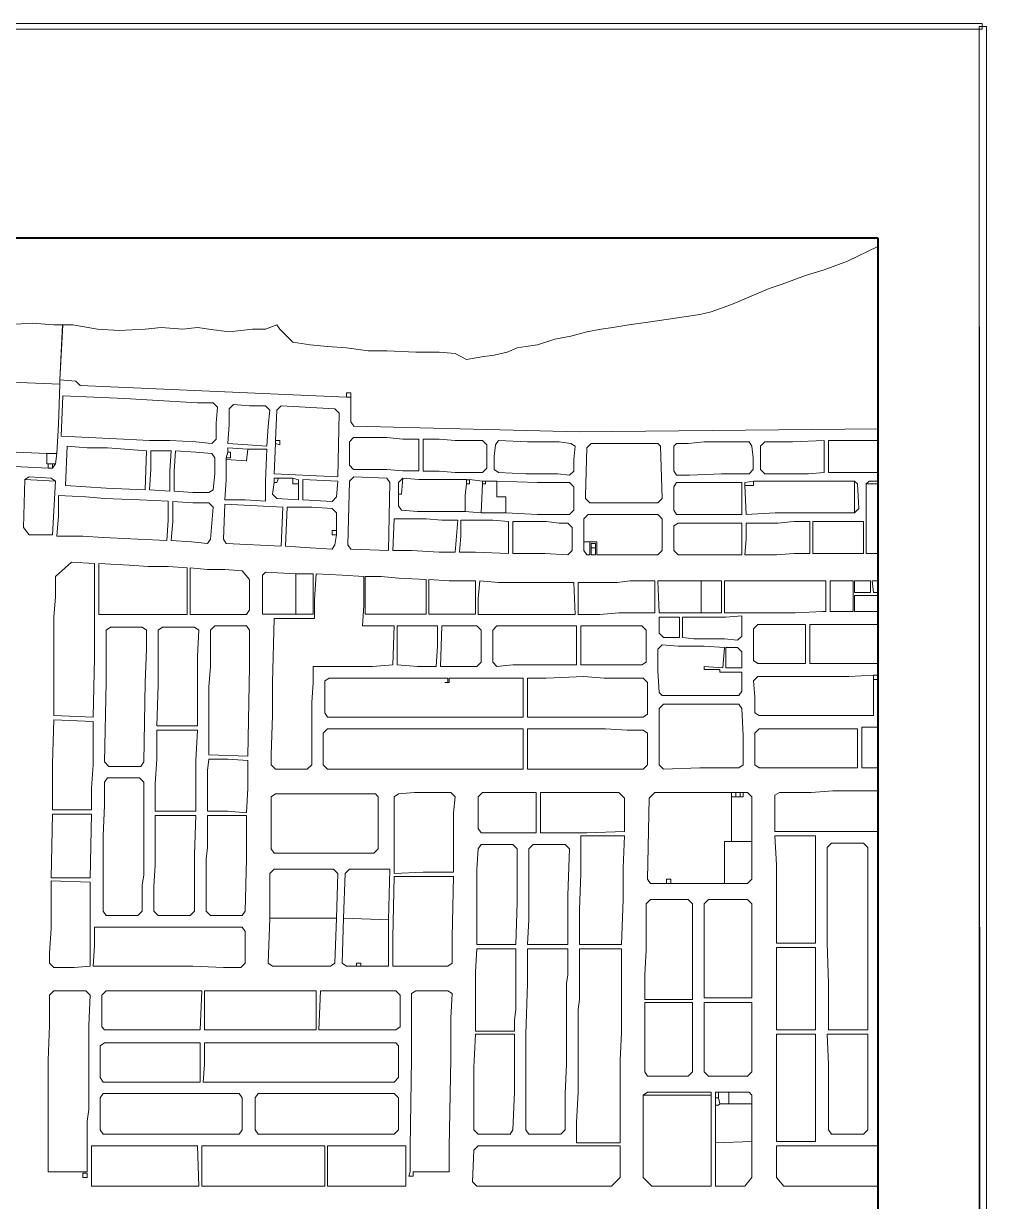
# Model space of a CAD drawing. Header units: inches. Extents: x -0.6 to 32.5, y 0.8 to 22.6.
# Drawn here: x 31.396 to 32.504, y 21.235 to 22.591 of the extents above; entities that cross this region are included whole.
import ezdxf

# ---------------------------------------------------------------- set-up
doc = ezdxf.new("R2010")
doc.units = ezdxf.units.IN
doc.header["$MEASUREMENT"] = 0
doc.layers.add('PDF_Geometry', color=7, linetype='Continuous', true_color=0xa5a5a5)

msp = doc.modelspace()

# ---------------------------------------------------------------- linework, layer by layer
at = {"layer": 'PDF_Geometry', "color": 7, "lineweight": 0}
for points in [[(32.4989, 22.5905), (0.6506, 22.5839), (0.6439, 22.5905), (32.4989, 22.5905)], [(32.4989, 22.5839), (32.4989, 22.5905), (0.6506, 22.5839), (32.4989, 22.5839)], [(32.5039, 22.5872), (32.4955, 22.5872), (32.5039, 0.7839), (32.5039, 22.5872)], [(32.4955, 22.5872), (32.5039, 0.7839), (32.4955, 0.7839), (32.4955, 22.5872)], [(32.4956, 0.7872), (32.5039, 0.7789), (32.4956, 22.5872), (32.4956, 0.7872)], [(32.5039, 0.7789), (32.4956, 22.5872), (32.5039, 22.5872), (32.5039, 0.7789)], [(32.3789, 22.3439), (32.3789, 18.4039), (27.9105, 18.4039), (27.9105, 22.3439), (32.3789, 22.3439)], [(32.3789, 22.1239), (32.0355, 22.1206), (31.7756, 22.1272), (31.7722, 22.1322), (31.7722, 22.1606), (31.7722, 22.1656), (31.7672, 22.1656), (31.7672, 22.1606), (31.4606, 22.1739), (31.4556, 22.1789), (31.4372, 22.1806), (31.4405, 22.2439), (31.4522, 22.2439), (31.4805, 22.2389), (31.5056, 22.2372), (31.5355, 22.2389), (31.5539, 22.2406), (31.5789, 22.2389), (31.5956, 22.2406), (31.6089, 22.2389), (31.6322, 22.2356), (31.6456, 22.2372), (31.6589, 22.2389), (31.6739, 22.2389), (31.6872, 22.2439), (31.6905, 22.2389), (31.6972, 22.2322), (31.7056, 22.2239), (31.7256, 22.2206), (31.7455, 22.2189), (31.7672, 22.2172), (31.7922, 22.2139), (31.8139, 22.2139), (31.8472, 22.2122), (31.8739, 22.2122), (31.8922, 22.2106), (31.9056, 22.2039), (31.9255, 22.2072), (31.9372, 22.2089), (31.9522, 22.2122), (31.9639, 22.2172), (31.9739, 22.2189), (31.9872, 22.2206), (32.0072, 22.2272), (32.0256, 22.2306), (32.0439, 22.2356), (32.0606, 22.2389), (32.0739, 22.2406), (32.0922, 22.2439), (32.1172, 22.2472), (32.1739, 22.2556), (32.1872, 22.2589), (32.2106, 22.2672), (32.2305, 22.2756), (32.2539, 22.2856), (32.2689, 22.2906), (32.2956, 22.3006), (32.3172, 22.3072), (32.3439, 22.3172), (32.3789, 22.3339)], [(31.3739, 22.2439), (31.4056, 22.2456), (31.4306, 22.2439), (31.4406, 22.2439), (31.4372, 22.1806), (31.4372, 22.1756), (31.3906, 22.1772)], [(31.3906, 22.1772), (31.4372, 22.1756), (31.4356, 22.1289), (31.4339, 22.0956), (31.4222, 22.0956), (31.3872, 22.0972), (31.3489, 22.0989), (31.3506, 22.1156), (31.3206, 22.1172), (31.3206, 22.1472), (31.3522, 22.1472), (31.3522, 22.1789), (31.3906, 22.1772)], [(31.4406, 22.1622), (31.5122, 22.1589), (31.5439, 22.1572), (31.5956, 22.1539), (31.6139, 22.1539), (31.6189, 22.1489), (31.6172, 22.1306), (31.6172, 22.1122), (31.6122, 22.1072), (31.5939, 22.1089), (31.5639, 22.1106), (31.5406, 22.1106), (31.5106, 22.1122), (31.4389, 22.1156), (31.4406, 22.1622)], [(31.7672, 22.1606), (31.7672, 22.1656), (31.7722, 22.1656), (31.7722, 22.1606), (31.7672, 22.1606)], [(31.6556, 22.1506), (31.6739, 22.1506), (31.6789, 22.1456), (31.6772, 22.1272), (31.6755, 22.1039), (31.6539, 22.1056), (31.6306, 22.1072), (31.6322, 22.1289), (31.6322, 22.1472), (31.6372, 22.1522), (31.6556, 22.1506)], [(31.7572, 22.0689), (31.6839, 22.0722), (31.6856, 22.1072), (31.6905, 22.1056), (31.6905, 22.1106), (31.6856, 22.1106), (31.6872, 22.1456), (31.6922, 22.1506), (31.7539, 22.1472), (31.7589, 22.1422), (31.7572, 22.0689)], [(31.7706, 22.0956), (31.7706, 22.1089), (31.7755, 22.1139), (31.7956, 22.1139), (31.8139, 22.1139), (31.8322, 22.1122), (31.8506, 22.1122), (31.8506, 22.0939), (31.8506, 22.0756), (31.8322, 22.0756), (31.8139, 22.0772), (31.7956, 22.0772), (31.7755, 22.0772), (31.7706, 22.0822), (31.7706, 22.0956)], [(31.4689, 22.1022), (31.4922, 22.1022), (31.5372, 22.0989), (31.5356, 22.0539), (31.4906, 22.0556), (31.4672, 22.0572), (31.4439, 22.0589), (31.4456, 22.1039), (31.4689, 22.1022)], [(31.6522, 22.0872), (31.6539, 22.1006), (31.6756, 22.1006), (31.6739, 22.0639), (31.6739, 22.0406), (31.6506, 22.0422), (31.6272, 22.0422), (31.6289, 22.0655), (31.6289, 22.0889), (31.6522, 22.0872)], [(31.6289, 22.0889), (31.6289, 22.0905), (31.6339, 22.0905), (31.6339, 22.0972), (31.6306, 22.0972), (31.6306, 22.1022), (31.6539, 22.1006), (31.6522, 22.0872), (31.6289, 22.0889)], [(31.6856, 22.1072), (31.6856, 22.1106), (31.6905, 22.1106), (31.6905, 22.1056), (31.6856, 22.1072)], [(31.8739, 22.1122), (31.8922, 22.1106), (31.9106, 22.1106), (31.9239, 22.1106), (31.9289, 22.1056), (31.9289, 22.0789), (31.9239, 22.0739), (31.9106, 22.0739), (31.8922, 22.0739), (31.8739, 22.0755), (31.8556, 22.0755), (31.8556, 22.0939), (31.8556, 22.1122), (31.8739, 22.1122)], [(31.9422, 22.1106), (31.9756, 22.1089), (31.9939, 22.1089), (32.0122, 22.1089), (32.0256, 22.1072), (32.0306, 22.1039), (32.0289, 22.0889), (32.0289, 22.0755), (32.0239, 22.0706), (32.0106, 22.0722), (31.9922, 22.0722), (31.9739, 22.0722), (31.9422, 22.0739), (31.9372, 22.0772), (31.9372, 22.0922), (31.9389, 22.1056), (31.9422, 22.1106)], [(32.0422, 22.0472), (32.0439, 22.1022), (32.0489, 22.1072), (32.1256, 22.1072), (32.1289, 22.1039), (32.1306, 22.0439), (32.1256, 22.0389), (32.0472, 22.0389), (32.0422, 22.0439), (32.0422, 22.0472)], [(32.1605, 22.1072), (32.1789, 22.1089), (32.1972, 22.1089), (32.2155, 22.1089), (32.2306, 22.1089), (32.2339, 22.1039), (32.2355, 22.0906), (32.2355, 22.0772), (32.2306, 22.0722), (32.2172, 22.0722), (32.1989, 22.0722), (32.1622, 22.0706), (32.1472, 22.0706), (32.1439, 22.0756), (32.1439, 22.0889), (32.1439, 22.1039), (32.1472, 22.1072), (32.1605, 22.1072)], [(32.3172, 22.0739), (32.2989, 22.0722), (32.2806, 22.0722), (32.2622, 22.0722), (32.2489, 22.0722), (32.2439, 22.0772), (32.2439, 22.0905), (32.2439, 22.1039), (32.2489, 22.1089), (32.2622, 22.1089), (32.2806, 22.1089), (32.3172, 22.1106), (32.3172, 22.0922), (32.3172, 22.0739)], [(32.3789, 22.0739), (32.3772, 22.0739), (32.3589, 22.0739), (32.3222, 22.0739), (32.3222, 22.0922), (32.3222, 22.1106), (32.3405, 22.1106), (32.3589, 22.1106), (32.3772, 22.1106), (32.3789, 22.1106)], [(31.4239, 22.0789), (31.3222, 22.0839), (31.3189, 22.0872), (31.3189, 22.0989), (31.3489, 22.0989), (31.3872, 22.0972), (31.4222, 22.0956), (31.4222, 22.0839), (31.4239, 22.0839), (31.4239, 22.0789)], [(31.4339, 22.0956), (31.4322, 22.0839), (31.4289, 22.0839), (31.4239, 22.0839), (31.4222, 22.0839), (31.4222, 22.0956), (31.4339, 22.0956)], [(31.5422, 22.0772), (31.5422, 22.0989), (31.5656, 22.0989), (31.5639, 22.0756), (31.5639, 22.0522), (31.5406, 22.0539), (31.5422, 22.0772)], [(31.5939, 22.0972), (31.6122, 22.0956), (31.6156, 22.0906), (31.6156, 22.0722), (31.6139, 22.0539), (31.6089, 22.0506), (31.5906, 22.0506), (31.5689, 22.0522), (31.5689, 22.0755), (31.5706, 22.0989), (31.5939, 22.0972)], [(31.6289, 22.0905), (31.6306, 22.0972), (31.6339, 22.0972), (31.6339, 22.0905), (31.6289, 22.0905)], [(31.4239, 22.0789), (31.4239, 22.0839), (31.4289, 22.0839), (31.4289, 22.0789), (31.4239, 22.0789)], [(31.4322, 22.0839), (31.4289, 22.0789), (31.4289, 22.0839), (31.4322, 22.0839)], [(31.4289, 22.0022), (31.4022, 22.0022), (31.3956, 22.0106), (31.3972, 22.0656), (31.4322, 22.0639), (31.4289, 22.0022)], [(31.4322, 22.0639), (31.3972, 22.0656), (31.4022, 22.0689), (31.4272, 22.0672), (31.4322, 22.0639)], [(31.7122, 22.0606), (31.7122, 22.0422), (31.6872, 22.0439), (31.6822, 22.0489), (31.6839, 22.0622), (31.6872, 22.0622), (31.6889, 22.0672), (31.7056, 22.0672), (31.7056, 22.0606), (31.7122, 22.0606)], [(31.6839, 22.0622), (31.6839, 22.0672), (31.6889, 22.0672), (31.6872, 22.0622), (31.6839, 22.0622)], [(31.7122, 22.0606), (31.7056, 22.0606), (31.7056, 22.0672), (31.7122, 22.0655), (31.7122, 22.0606)], [(31.7572, 22.0639), (31.7556, 22.0456), (31.7506, 22.0405), (31.7172, 22.0422), (31.7172, 22.0656), (31.7572, 22.0639)], [(31.8156, 21.9839), (31.7722, 21.9856), (31.7689, 21.9906), (31.7706, 22.0639), (31.7756, 22.0689), (31.8139, 22.0672), (31.8172, 22.0622), (31.8156, 21.9839)], [(31.8322, 22.0672), (31.8306, 22.0489), (31.8272, 22.0489), (31.8272, 22.0622), (31.8322, 22.0672)], [(31.8506, 22.0656), (31.8689, 22.0656), (31.8872, 22.0656), (31.9056, 22.0656), (31.9056, 22.0606), (31.9039, 22.0472), (31.9039, 22.0289), (31.8856, 22.0289), (31.8672, 22.0289), (31.8489, 22.0289), (31.8306, 22.0306), (31.8272, 22.0356), (31.8272, 22.0489), (31.8306, 22.0489), (31.8322, 22.0672), (31.8506, 22.0656)], [(31.9222, 22.0272), (31.9039, 22.0289), (31.9039, 22.0472), (31.9056, 22.0606), (31.9089, 22.0606), (31.9089, 22.0656), (31.9239, 22.0639), (31.9239, 22.0606), (31.9222, 22.0272)], [(31.9056, 22.0606), (31.9056, 22.0655), (31.9089, 22.0655), (31.9089, 22.0606), (31.9056, 22.0606)], [(31.9506, 22.0272), (31.9222, 22.0272), (31.9239, 22.0606), (31.9272, 22.0606), (31.9272, 22.0639), (31.9405, 22.0639), (31.9405, 22.0456), (31.9506, 22.0456), (31.9506, 22.0272)], [(31.9239, 22.0606), (31.9239, 22.0639), (31.9272, 22.0639), (31.9272, 22.0606), (31.9239, 22.0606)], [(31.9506, 22.0456), (31.9405, 22.0456), (31.9405, 22.0639), (31.9872, 22.0622), (32.0056, 22.0622), (32.0239, 22.0622), (32.0289, 22.0572), (32.0289, 22.0439), (32.0289, 22.0306), (32.0239, 22.0256), (31.9872, 22.0256), (31.9506, 22.0272), (31.9506, 22.0456)], [(32.1656, 22.0622), (32.1856, 22.0622), (32.2039, 22.0622), (32.2222, 22.0622), (32.2222, 22.0255), (32.2039, 22.0255), (32.1856, 22.0255), (32.1656, 22.0255), (32.1472, 22.0255), (32.1439, 22.0306), (32.1439, 22.0439), (32.1439, 22.0572), (32.1472, 22.0622), (32.1656, 22.0622)], [(32.2606, 22.0639), (32.2972, 22.0639), (32.3156, 22.0639), (32.3522, 22.0639), (32.3522, 22.0456), (32.3522, 22.0272), (32.3156, 22.0272), (32.2789, 22.0272), (32.2606, 22.0272), (32.2272, 22.0255), (32.2256, 22.0589), (32.2356, 22.0589), (32.2356, 22.0639), (32.2606, 22.0639)], [(32.2256, 22.0589), (32.2256, 22.0622), (32.2356, 22.0639), (32.2356, 22.0589), (32.2256, 22.0589)], [(32.3572, 22.0322), (32.3522, 22.0272), (32.3522, 22.0456), (32.3522, 22.0639), (32.3556, 22.0606), (32.3572, 22.0322)], [(32.3789, 22.0606), (32.3656, 22.0606), (32.3689, 22.0639), (32.3789, 22.0639)], [(32.3789, 21.9806), (32.3656, 21.9806), (32.3656, 22.0139), (32.3656, 22.0606), (32.3789, 22.0606)], [(31.4356, 22.0239), (31.4356, 22.0472), (31.4672, 22.0456), (31.4889, 22.0439), (31.5289, 22.0422), (31.5622, 22.0406), (31.5622, 22.0189), (31.5606, 21.9956), (31.5272, 21.9972), (31.4872, 21.9989), (31.4639, 22.0006), (31.4606, 22.0006), (31.4372, 22.0006), (31.4339, 22.0006), (31.4356, 22.0239)], [(31.6139, 22.0339), (31.6122, 22.0156), (31.6106, 21.9972), (31.6072, 21.9922), (31.5889, 21.9939), (31.5656, 21.9955), (31.5672, 22.0172), (31.5672, 22.0405), (31.5905, 22.0389), (31.6089, 22.0389), (31.6139, 22.0339)], [(31.6922, 21.9889), (31.6289, 21.9922), (31.6256, 21.9972), (31.6272, 22.0372), (31.6939, 22.0339), (31.6922, 21.9889)], [(31.7272, 22.0339), (31.7506, 22.0322), (31.7556, 22.0272), (31.7556, 22.0072), (31.7506, 22.0072), (31.7506, 22.0022), (31.7556, 22.0022), (31.7539, 21.9906), (31.7506, 21.9856), (31.7256, 21.9872), (31.6972, 21.9889), (31.6989, 22.0339), (31.7272, 22.0339)], [(31.8439, 22.0206), (31.8589, 22.0206), (31.8772, 22.0189), (31.8956, 22.0189), (31.8922, 21.9822), (31.8739, 21.9822), (31.8422, 21.9839), (31.8206, 21.9839), (31.8222, 22.0206), (31.8439, 22.0206)], [(31.9172, 22.0189), (31.9356, 22.0189), (31.9539, 22.0172), (31.9539, 21.9989), (31.9539, 21.9805), (31.9156, 21.9822), (31.8972, 21.9822), (31.8989, 22.0006), (31.8989, 22.0189), (31.9172, 22.0189)], [(32.0722, 22.0256), (32.0856, 22.0256), (32.1006, 22.0256), (32.1139, 22.0256), (32.1256, 22.0256), (32.1306, 22.0206), (32.1306, 22.0072), (32.1306, 21.9839), (32.1256, 21.9789), (32.0556, 21.9789), (32.0556, 21.9939), (32.0472, 21.9939), (32.0406, 21.9939), (32.0406, 22.0206), (32.0456, 22.0256), (32.0722, 22.0256)], [(31.7506, 22.0022), (31.7506, 22.0072), (31.7556, 22.0072), (31.7556, 22.0022), (31.7506, 22.0022)], [(31.9589, 21.9972), (31.9589, 22.0172), (31.9972, 22.0172), (32.0122, 22.0156), (32.0222, 22.0156), (32.0272, 22.0106), (32.0272, 21.9972), (32.0272, 21.9839), (32.0222, 21.9789), (31.9956, 21.9806), (31.9589, 21.9806), (31.9589, 21.9972)], [(32.1672, 22.0156), (32.1839, 22.0156), (32.2039, 22.0156), (32.2222, 22.0156), (32.2222, 21.9789), (32.2039, 21.9789), (32.1672, 21.9789), (32.1489, 21.9789), (32.1439, 21.9839), (32.1439, 21.9972), (32.1439, 22.0122), (32.1489, 22.0156), (32.1672, 22.0156)], [(32.2456, 22.0156), (32.2639, 22.0156), (32.2822, 22.0172), (32.3006, 22.0172), (32.3006, 21.9989), (32.3006, 21.9805), (32.2822, 21.9805), (32.2622, 21.9789), (32.2439, 21.9789), (32.2256, 21.9789), (32.2272, 21.9972), (32.2272, 22.0156), (32.2456, 22.0156)], [(32.3222, 22.0172), (32.3405, 22.0172), (32.3622, 22.0172), (32.3622, 21.9805), (32.3405, 21.9805), (32.3222, 21.9805), (32.3039, 21.9805), (32.3039, 22.0172), (32.3222, 22.0172)], [(32.0472, 21.9939), (32.0472, 21.9789), (32.0439, 21.9789), (32.0406, 21.9839), (32.0406, 21.9939), (32.0472, 21.9939)], [(32.0489, 21.9872), (32.0489, 21.9922), (32.0539, 21.9922), (32.0539, 21.9872), (32.0489, 21.9872)], [(32.0539, 21.9872), (32.0539, 21.9789), (32.0489, 21.9789), (32.0489, 21.9872), (32.0539, 21.9872)], [(31.4322, 21.9306), (31.4322, 21.9539), (31.4506, 21.9706), (31.4772, 21.9689), (31.4772, 21.9306), (31.4772, 21.9072), (31.4772, 21.8839), (31.4772, 21.8606), (31.4756, 21.7922), (31.4306, 21.7939), (31.4306, 21.8622), (31.4306, 21.8839), (31.4306, 21.9072), (31.4322, 21.9306)], [(31.4822, 21.9456), (31.4822, 21.9689), (31.5172, 21.9672), (31.5389, 21.9655), (31.5622, 21.9655), (31.5839, 21.9639), (31.5839, 21.9372), (31.5839, 21.9105), (31.5622, 21.9105), (31.5389, 21.9105), (31.5106, 21.9105), (31.4872, 21.9105), (31.4822, 21.9105), (31.4822, 21.9156), (31.4822, 21.9456)], [(31.6072, 21.9622), (31.6272, 21.9622), (31.6472, 21.9606), (31.6556, 21.9505), (31.6556, 21.9239), (31.6556, 21.9156), (31.6522, 21.9105), (31.6272, 21.9105), (31.6072, 21.9105), (31.5872, 21.9105), (31.5872, 21.9356), (31.5872, 21.9639), (31.6072, 21.9622)], [(31.7089, 21.9106), (31.6706, 21.9106), (31.6706, 21.9556), (31.6739, 21.9589), (31.7089, 21.9572), (31.7089, 21.9106)], [(31.7622, 21.9556), (31.7872, 21.9539), (31.7872, 21.9206), (31.7856, 21.8972), (31.7989, 21.8972), (31.8222, 21.8972), (31.8206, 21.8522), (31.7972, 21.8506), (31.7706, 21.8506), (31.7422, 21.8506), (31.7289, 21.8506), (31.7289, 21.8322), (31.7272, 21.8089), (31.7272, 21.7806), (31.7272, 21.7372), (31.7222, 21.7322), (31.7039, 21.7322), (31.6856, 21.7322), (31.6806, 21.7372), (31.6806, 21.7489), (31.6822, 21.7939), (31.6822, 21.8089), (31.6822, 21.8322), (31.6839, 21.9056), (31.7072, 21.9056), (31.7306, 21.9056), (31.7306, 21.9272), (31.7322, 21.9572), (31.7622, 21.9556)], [(31.7089, 21.9106), (31.7089, 21.9572), (31.7289, 21.9572), (31.7289, 21.9106), (31.7089, 21.9106)], [(31.8072, 21.9539), (31.8272, 21.9522), (31.8589, 21.9506), (31.8589, 21.9289), (31.8589, 21.9106), (31.8256, 21.9106), (31.8072, 21.9106), (31.7889, 21.9106), (31.7889, 21.9539), (31.8072, 21.9539)], [(31.8622, 21.9106), (31.8622, 21.9506), (31.8856, 21.9489), (31.9156, 21.9489), (31.9156, 21.9106), (31.8856, 21.9106), (31.8622, 21.9106)], [(31.9422, 21.9472), (31.9656, 21.9472), (31.9856, 21.9472), (32.0039, 21.9472), (32.0072, 21.9472), (32.0289, 21.9472), (32.0306, 21.9105), (32.0072, 21.9105), (32.0056, 21.9105), (31.9856, 21.9105), (31.9656, 21.9105), (31.9422, 21.9105), (31.9189, 21.9105), (31.9189, 21.9289), (31.9206, 21.9489), (31.9422, 21.9472)], [(32.0589, 21.9472), (32.0789, 21.9472), (32.0939, 21.9489), (32.1072, 21.9489), (32.1222, 21.9489), (32.1222, 21.9122), (32.1072, 21.9122), (32.0806, 21.9122), (32.0589, 21.9105), (32.0339, 21.9105), (32.0339, 21.9472), (32.0589, 21.9472)], [(32.1756, 21.9122), (32.1272, 21.9122), (32.1255, 21.9489), (32.1756, 21.9489), (32.1756, 21.9122)], [(32.1756, 21.9122), (32.1756, 21.9489), (32.1989, 21.9489), (32.1989, 21.9122), (32.1756, 21.9122)], [(32.3189, 21.9489), (32.3189, 21.9356), (32.3189, 21.9172), (32.3189, 21.9139), (32.3156, 21.9139), (32.2839, 21.9122), (32.2556, 21.9122), (32.2389, 21.9122), (32.2222, 21.9122), (32.2022, 21.9122), (32.2022, 21.9289), (32.2022, 21.9489), (32.2222, 21.9489), (32.2389, 21.9489), (32.2539, 21.9489), (32.2822, 21.9489), (32.3022, 21.9489), (32.3189, 21.9489)], [(32.3239, 21.9322), (32.3239, 21.9489), (32.3506, 21.9489), (32.3506, 21.9322), (32.3506, 21.9139), (32.3239, 21.9139), (32.3239, 21.9322)], [(32.3522, 21.9356), (32.3522, 21.9489), (32.3705, 21.9489), (32.3705, 21.9356), (32.3522, 21.9356)], [(32.3789, 21.9356), (32.3739, 21.9356), (32.3722, 21.9489), (32.3789, 21.9489)], [(32.3789, 21.9139), (32.3705, 21.9139), (32.3522, 21.9139), (32.3522, 21.9322), (32.3789, 21.9322)], [(31.6156, 21.8972), (31.6339, 21.8972), (31.6522, 21.8972), (31.6556, 21.8922), (31.6556, 21.8739), (31.6556, 21.8506), (31.6539, 21.7472), (31.6089, 21.7489), (31.6089, 21.8272), (31.6106, 21.8506), (31.6106, 21.8739), (31.6106, 21.8922), (31.6156, 21.8972)], [(31.8489, 21.8972), (31.8722, 21.8972), (31.8722, 21.8739), (31.8706, 21.8506), (31.8489, 21.8506), (31.8256, 21.8522), (31.8256, 21.8739), (31.8256, 21.8972), (31.8489, 21.8972)], [(31.8989, 21.8972), (31.9172, 21.8972), (31.9222, 21.8922), (31.9222, 21.8556), (31.9172, 21.8506), (31.8989, 21.8506), (31.8756, 21.8506), (31.8772, 21.8972), (31.8989, 21.8972)], [(32.0322, 21.8972), (32.0322, 21.8739), (32.0322, 21.8522), (32.0089, 21.8522), (31.9856, 21.8522), (31.9589, 21.8522), (31.9405, 21.8506), (31.9356, 21.8556), (31.9356, 21.8739), (31.9356, 21.8922), (31.9405, 21.8972), (31.9856, 21.8972), (32.0089, 21.8972), (32.0322, 21.8972)], [(32.0606, 21.8972), (32.0972, 21.8972), (32.1072, 21.8972), (32.1122, 21.8922), (32.1122, 21.8739), (32.1122, 21.8556), (32.1072, 21.8522), (32.0939, 21.8522), (32.0589, 21.8522), (32.0556, 21.8522), (32.0372, 21.8522), (32.0372, 21.8739), (32.0372, 21.8972), (32.0606, 21.8972)], [(32.1506, 21.8839), (32.1322, 21.8839), (32.1272, 21.8889), (32.1272, 21.9072), (32.1506, 21.9072), (32.1506, 21.8839)], [(32.1672, 21.9072), (32.1856, 21.9072), (32.2039, 21.9072), (32.2222, 21.9089), (32.2222, 21.8855), (32.2172, 21.8806), (32.2022, 21.8822), (32.1856, 21.8822), (32.1672, 21.8822), (32.1539, 21.8839), (32.1539, 21.9072), (32.1672, 21.9072)], [(32.2356, 21.8756), (32.2356, 21.8939), (32.2406, 21.8989), (32.2706, 21.8989), (32.2722, 21.8989), (32.2956, 21.8989), (32.2956, 21.8756), (32.2956, 21.8539), (32.2806, 21.8539), (32.2622, 21.8539), (32.2406, 21.8539), (32.2356, 21.8572), (32.2356, 21.8756)], [(32.3789, 21.8539), (32.3005, 21.8539), (32.3005, 21.8989), (32.3789, 21.8989)], [(31.5022, 21.8956), (31.5139, 21.8956), (31.5256, 21.8956), (31.5322, 21.8956), (31.5372, 21.8922), (31.5372, 21.8705), (31.5355, 21.8322), (31.5339, 21.7406), (31.5306, 21.7355), (31.4939, 21.7355), (31.4889, 21.7406), (31.4906, 21.8322), (31.4906, 21.8705), (31.4906, 21.8922), (31.4956, 21.8956), (31.5022, 21.8956)], [(31.5956, 21.7822), (31.5489, 21.7822), (31.5506, 21.8289), (31.5506, 21.8689), (31.5506, 21.8922), (31.5556, 21.8956), (31.5739, 21.8956), (31.5922, 21.8956), (31.5972, 21.8922), (31.5956, 21.8622), (31.5956, 21.8289), (31.5956, 21.7822)], [(32.1489, 21.8739), (32.1789, 21.8739), (32.2022, 21.8722), (32.2006, 21.8489), (32.1789, 21.8506), (32.1789, 21.8472), (32.1972, 21.8472), (32.1972, 21.8439), (32.2222, 21.8439), (32.2222, 21.8306), (32.2222, 21.8222), (32.2189, 21.8172), (32.1972, 21.8172), (32.1456, 21.8172), (32.1306, 21.8172), (32.1272, 21.8206), (32.1256, 21.8456), (32.1256, 21.8706), (32.1306, 21.8756), (32.1489, 21.8739)], [(32.2039, 21.8722), (32.2172, 21.8722), (32.2222, 21.8672), (32.2222, 21.8489), (32.2039, 21.8489), (32.2039, 21.8722)], [(31.8856, 21.8372), (31.9022, 21.8372), (31.9239, 21.8372), (31.9706, 21.8372), (31.9706, 21.7922), (31.9256, 21.7922), (31.9022, 21.7922), (31.8789, 21.7922), (31.8439, 21.7922), (31.8072, 21.7922), (31.7722, 21.7922), (31.7456, 21.7922), (31.7422, 21.7972), (31.7422, 21.8155), (31.7422, 21.8339), (31.7472, 21.8372), (31.7722, 21.8372), (31.7939, 21.8372), (31.8806, 21.8372), (31.8839, 21.8372), (31.8839, 21.8322), (31.8806, 21.8322), (31.8856, 21.8322), (31.8856, 21.8372)], [(32.1139, 21.7956), (32.1089, 21.7922), (32.0905, 21.7922), (32.0622, 21.7922), (32.0406, 21.7922), (31.9989, 21.7922), (31.9756, 21.7922), (31.9756, 21.8372), (31.9972, 21.8372), (32.0406, 21.8389), (32.0639, 21.8372), (32.0905, 21.8372), (32.1089, 21.8372), (32.1139, 21.8322), (32.1139, 21.8139), (32.1139, 21.7956)], [(32.2656, 21.8389), (32.3006, 21.8389), (32.3222, 21.8389), (32.3456, 21.8389), (32.3739, 21.8405), (32.3739, 21.8356), (32.3739, 21.7939), (32.3472, 21.7939), (32.3239, 21.7939), (32.3006, 21.7939), (32.2672, 21.7939), (32.2422, 21.7939), (32.2372, 21.7972), (32.2372, 21.8155), (32.2356, 21.8339), (32.2406, 21.8389), (32.2656, 21.8389)], [(32.3789, 21.8356), (32.3739, 21.8356), (32.3739, 21.8405), (32.3789, 21.8405)], [(32.1689, 21.8072), (32.1722, 21.8072), (32.2006, 21.8072), (32.2189, 21.8072), (32.2222, 21.8022), (32.2239, 21.7706), (32.2239, 21.7372), (32.2189, 21.7339), (32.2006, 21.7339), (32.1739, 21.7339), (32.1322, 21.7322), (32.1272, 21.7372), (32.1272, 21.8022), (32.1322, 21.8072), (32.1689, 21.8072)], [(31.4756, 21.7872), (31.4756, 21.7372), (31.4739, 21.7106), (31.4739, 21.6856), (31.4539, 21.6856), (31.4289, 21.6856), (31.4289, 21.7056), (31.4289, 21.7389), (31.4306, 21.7889), (31.4756, 21.7872)], [(31.5722, 21.7772), (31.5956, 21.7772), (31.5939, 21.7422), (31.5939, 21.7089), (31.5939, 21.6839), (31.5706, 21.6839), (31.5472, 21.6839), (31.5472, 21.7156), (31.5489, 21.7439), (31.5489, 21.7772), (31.5722, 21.7772)], [(31.9706, 21.7789), (31.9706, 21.7322), (31.8822, 21.7322), (31.8322, 21.7322), (31.7872, 21.7322), (31.7456, 21.7322), (31.7406, 21.7372), (31.7406, 21.7739), (31.7456, 21.7789), (31.7872, 21.7789), (31.8322, 21.7789), (31.8822, 21.7789), (31.9706, 21.7789)], [(32.1139, 21.7739), (32.1139, 21.7372), (32.1089, 21.7322), (32.0905, 21.7322), (32.0672, 21.7322), (32.0439, 21.7322), (32.0206, 21.7322), (31.9756, 21.7322), (31.9756, 21.7789), (32.0222, 21.7789), (32.0656, 21.7789), (32.0905, 21.7772), (32.1089, 21.7772), (32.1139, 21.7739)], [(32.2622, 21.7789), (32.2772, 21.7789), (32.2939, 21.7789), (32.3206, 21.7789), (32.3556, 21.7789), (32.3556, 21.7572), (32.3556, 21.7339), (32.3322, 21.7339), (32.3206, 21.7339), (32.3089, 21.7339), (32.2939, 21.7339), (32.2622, 21.7339), (32.2422, 21.7339), (32.2372, 21.7372), (32.2372, 21.7739), (32.2422, 21.7789), (32.2622, 21.7789)], [(32.3789, 21.7339), (32.3606, 21.7339), (32.3606, 21.7606), (32.3606, 21.7806), (32.3789, 21.7806)], [(31.6072, 21.7306), (31.6089, 21.7439), (31.6306, 21.7439), (31.6539, 21.7422), (31.6539, 21.7106), (31.6522, 21.6822), (31.6306, 21.6839), (31.6072, 21.6839), (31.6072, 21.7072), (31.6072, 21.7306)], [(31.5106, 21.7222), (31.5289, 21.7222), (31.5339, 21.7172), (31.5339, 21.6906), (31.5339, 21.6556), (31.5339, 21.6522), (31.5339, 21.6106), (31.5322, 21.5989), (31.5322, 21.5689), (31.5272, 21.5639), (31.5089, 21.5639), (31.4906, 21.5639), (31.4872, 21.5689), (31.4872, 21.5972), (31.4872, 21.6322), (31.4872, 21.6556), (31.4889, 21.6906), (31.4889, 21.7172), (31.4922, 21.7222), (31.5106, 21.7222)], [(32.3789, 21.6606), (32.3489, 21.6606), (32.3172, 21.6606), (32.3072, 21.6606), (32.3022, 21.6606), (32.2989, 21.6606), (32.2605, 21.6606), (32.2605, 21.6839), (32.2605, 21.7022), (32.2656, 21.7056), (32.3022, 21.7056), (32.3272, 21.7072), (32.3739, 21.7072), (32.3789, 21.7072)], [(31.6856, 21.7039), (31.7089, 21.7039), (31.7305, 21.7039), (31.7539, 21.7039), (31.7772, 21.7039), (31.8005, 21.7039), (31.8039, 21.7006), (31.8039, 21.6722), (31.8039, 21.6672), (31.8039, 21.6406), (31.7989, 21.6356), (31.7755, 21.6356), (31.7522, 21.6356), (31.7305, 21.6356), (31.7072, 21.6356), (31.6839, 21.6356), (31.6806, 21.6406), (31.6806, 21.6672), (31.6806, 21.6722), (31.6806, 21.7006), (31.6856, 21.7039)], [(31.8456, 21.7056), (31.8689, 21.7056), (31.8872, 21.7056), (31.8922, 21.7006), (31.8906, 21.6822), (31.8906, 21.6589), (31.8906, 21.6356), (31.8906, 21.6139), (31.8556, 21.6139), (31.8222, 21.6122), (31.8222, 21.6356), (31.8222, 21.6589), (31.8222, 21.6822), (31.8222, 21.7006), (31.8272, 21.7039), (31.8456, 21.7056)], [(31.9189, 21.6822), (31.9189, 21.7005), (31.9239, 21.7056), (31.9639, 21.7056), (31.9856, 21.7056), (31.9856, 21.6822), (31.9856, 21.6589), (31.9672, 21.6589), (31.9472, 21.6589), (31.9222, 21.6589), (31.9189, 21.6639), (31.9189, 21.6822)], [(32.0439, 21.7056), (32.0806, 21.7056), (32.0872, 21.6989), (32.0872, 21.6606), (32.0439, 21.6589), (31.9906, 21.6589), (31.9906, 21.7056), (32.0439, 21.7056)], [(32.2022, 21.6006), (32.1406, 21.6006), (32.1406, 21.6055), (32.1355, 21.6055), (32.1355, 21.6006), (32.1172, 21.6006), (32.1139, 21.6055), (32.1156, 21.6989), (32.1222, 21.7056), (32.2106, 21.7056), (32.2106, 21.7005), (32.2106, 21.6489), (32.2022, 21.6489), (32.2022, 21.6006)], [(32.2339, 21.6489), (32.2106, 21.6489), (32.2106, 21.7006), (32.2156, 21.7006), (32.2206, 21.7006), (32.2239, 21.7006), (32.2239, 21.7056), (32.2289, 21.7056), (32.2339, 21.7006), (32.2339, 21.6489)], [(32.2106, 21.7005), (32.2106, 21.7055), (32.2155, 21.7055), (32.2155, 21.7005), (32.2106, 21.7005)], [(32.2156, 21.7005), (32.2156, 21.7055), (32.2206, 21.7055), (32.2206, 21.7005), (32.2156, 21.7005)], [(32.2206, 21.7005), (32.2206, 21.7055), (32.2239, 21.7055), (32.2239, 21.7005), (32.2206, 21.7005)], [(31.4722, 21.6072), (31.4272, 21.6072), (31.4289, 21.6806), (31.4739, 21.6806), (31.4722, 21.6072)], [(31.5706, 21.6789), (31.5939, 21.6789), (31.5922, 21.6339), (31.5922, 21.5989), (31.5922, 21.5872), (31.5922, 21.5756), (31.5922, 21.5689), (31.5872, 21.5639), (31.5689, 21.5639), (31.5506, 21.5639), (31.5456, 21.5689), (31.5456, 21.5972), (31.5472, 21.6222), (31.5472, 21.6456), (31.5472, 21.6789), (31.5706, 21.6789)], [(31.6072, 21.6672), (31.6072, 21.6789), (31.6306, 21.6789), (31.6522, 21.6789), (31.6522, 21.6506), (31.6522, 21.6289), (31.6506, 21.5689), (31.6472, 21.5639), (31.6289, 21.5639), (31.6106, 21.5639), (31.6056, 21.5689), (31.6056, 21.5956), (31.6056, 21.6289), (31.6072, 21.6422), (31.6072, 21.6539), (31.6072, 21.6672)], [(32.0372, 21.6456), (32.0372, 21.6556), (32.0606, 21.6556), (32.0872, 21.6556), (32.0856, 21.6189), (32.0856, 21.5822), (32.0839, 21.5306), (32.0589, 21.5306), (32.0355, 21.5306), (32.0355, 21.5589), (32.0355, 21.5706), (32.0372, 21.6122), (32.0372, 21.6456)], [(32.2839, 21.6556), (32.3072, 21.6556), (32.3072, 21.6422), (32.3072, 21.6306), (32.3072, 21.5956), (32.3072, 21.5706), (32.3072, 21.5322), (32.2839, 21.5322), (32.2622, 21.5322), (32.2622, 21.5722), (32.2622, 21.6222), (32.2605, 21.6556), (32.2839, 21.6556)], [(31.9172, 21.6172), (31.9189, 21.6406), (31.9222, 21.6456), (31.9589, 21.6456), (31.9639, 21.6406), (31.9639, 21.6172), (31.9639, 21.5789), (31.9622, 21.5306), (31.9372, 21.5306), (31.9172, 21.5306), (31.9172, 21.5572), (31.9172, 21.5922), (31.9172, 21.6172)], [(31.9772, 21.5872), (31.9772, 21.6406), (31.9822, 21.6456), (32.0189, 21.6456), (32.0239, 21.6406), (32.0222, 21.5872), (32.0222, 21.5589), (32.0222, 21.5306), (31.9756, 21.5306), (31.9772, 21.5589), (31.9772, 21.5872)], [(32.2339, 21.6489), (32.2339, 21.6056), (32.2289, 21.6006), (32.2022, 21.6006), (32.2022, 21.6489), (32.2106, 21.6489), (32.2339, 21.6489)], [(32.3206, 21.6322), (32.3206, 21.6422), (32.3256, 21.6472), (32.3439, 21.6472), (32.3622, 21.6472), (32.3672, 21.6422), (32.3672, 21.6022), (32.3672, 21.5572), (32.3672, 21.5322), (32.3672, 21.5306), (32.3672, 21.5255), (32.3672, 21.4855), (32.3672, 21.4322), (32.3222, 21.4322), (32.3222, 21.4855), (32.3206, 21.5322), (32.3206, 21.5589), (32.3206, 21.5722), (32.3206, 21.6039), (32.3206, 21.6189), (32.3206, 21.6322)], [(31.7522, 21.6172), (31.7572, 21.6122), (31.7556, 21.5606), (31.6789, 21.5606), (31.6789, 21.6122), (31.6839, 21.6172), (31.7522, 21.6172)], [(31.7656, 21.6122), (31.7706, 21.6172), (31.8172, 21.6172), (31.8156, 21.5589), (31.7639, 21.5606), (31.7656, 21.6122)], [(31.4272, 21.5755), (31.4272, 21.6039), (31.4722, 21.6022), (31.4722, 21.5755), (31.4722, 21.5489), (31.4722, 21.5206), (31.4722, 21.5056), (31.4539, 21.5039), (31.4306, 21.5039), (31.4256, 21.5089), (31.4256, 21.5206), (31.4272, 21.5489), (31.4272, 21.5755)], [(31.8772, 21.6089), (31.8806, 21.6089), (31.8906, 21.6089), (31.8889, 21.5389), (31.8889, 21.5089), (31.8839, 21.5056), (31.8206, 21.5056), (31.8206, 21.5389), (31.8222, 21.6089), (31.8772, 21.6089)], [(32.1356, 21.6006), (32.1356, 21.6055), (32.1406, 21.6055), (32.1406, 21.6006), (32.1356, 21.6006)], [(32.1389, 21.5822), (32.1606, 21.5822), (32.1656, 21.5772), (32.1656, 21.5522), (32.1656, 21.5239), (32.1656, 21.4956), (32.1656, 21.4672), (32.1389, 21.4672), (32.1106, 21.4672), (32.1106, 21.4956), (32.1122, 21.5239), (32.1122, 21.5522), (32.1122, 21.5772), (32.1172, 21.5822), (32.1389, 21.5822)], [(32.2056, 21.5822), (32.2289, 21.5822), (32.2339, 21.5772), (32.2339, 21.5539), (32.2339, 21.5256), (32.2339, 21.4972), (32.2339, 21.4689), (32.2072, 21.4689), (32.1789, 21.4689), (32.1789, 21.4972), (32.1789, 21.5256), (32.1789, 21.5539), (32.1789, 21.5772), (32.1839, 21.5822), (32.2056, 21.5822)], [(31.7556, 21.5606), (31.7539, 21.5089), (31.7489, 21.5056), (31.6822, 21.5056), (31.6772, 21.5089), (31.6789, 21.5606), (31.7556, 21.5606)], [(31.7639, 21.5606), (31.8156, 21.5589), (31.8156, 21.5056), (31.7839, 21.5056), (31.7839, 21.5089), (31.7789, 21.5089), (31.7789, 21.5056), (31.7672, 21.5056), (31.7622, 21.5089), (31.7639, 21.5606)], [(31.4772, 21.5289), (31.4772, 21.5506), (31.5089, 21.5506), (31.5322, 21.5506), (31.5572, 21.5506), (31.5922, 21.5506), (31.6256, 21.5506), (31.6389, 21.5506), (31.6472, 21.5506), (31.6505, 21.5456), (31.6505, 21.5272), (31.6505, 21.5089), (31.6456, 21.5039), (31.6372, 21.5039), (31.6256, 21.5039), (31.5905, 21.5056), (31.5556, 21.5056), (31.5306, 21.5056), (31.4756, 21.5056), (31.4772, 21.5289)], [(31.9156, 21.4989), (31.9172, 21.5256), (31.9622, 21.5256), (31.9622, 21.4989), (31.9622, 21.4689), (31.9622, 21.4556), (31.9606, 21.4439), (31.9606, 21.4306), (31.9389, 21.4306), (31.9156, 21.4306), (31.9156, 21.4556), (31.9156, 21.4672), (31.9156, 21.4989)], [(31.9989, 21.5256), (32.0222, 21.5256), (32.0222, 21.5139), (32.0222, 21.5039), (32.0222, 21.4956), (32.0206, 21.4856), (32.0206, 21.4756), (32.0206, 21.4272), (32.0206, 21.3922), (32.0189, 21.3589), (32.0189, 21.3172), (32.0139, 21.3122), (31.9772, 21.3122), (31.9739, 21.3172), (31.9739, 21.3589), (31.9739, 21.3922), (31.9739, 21.4272), (31.9756, 21.4856), (31.9756, 21.5039), (31.9756, 21.5256), (31.9989, 21.5256)], [(32.0355, 21.4806), (32.0355, 21.5255), (32.0839, 21.5255), (32.0839, 21.4789), (32.0839, 21.4606), (32.0839, 21.4289), (32.0822, 21.3972), (32.0822, 21.3572), (32.0822, 21.3339), (32.0822, 21.3022), (32.0555, 21.3022), (32.0322, 21.3022), (32.0322, 21.3255), (32.0339, 21.3605), (32.0339, 21.3956), (32.0339, 21.4122), (32.0339, 21.4322), (32.0339, 21.4439), (32.0339, 21.4555), (32.0355, 21.4672), (32.0355, 21.4806)], [(32.2839, 21.5272), (32.3072, 21.5272), (32.3072, 21.4872), (32.3072, 21.4522), (32.3072, 21.4322), (32.2855, 21.4322), (32.2622, 21.4322), (32.2622, 21.4806), (32.2622, 21.5272), (32.2839, 21.5272)], [(31.7789, 21.5056), (31.7789, 21.5089), (31.7839, 21.5089), (31.7839, 21.5056), (31.7789, 21.5056)], [(31.4256, 21.4372), (31.4256, 21.4722), (31.4306, 21.4772), (31.4672, 21.4772), (31.4722, 21.4722), (31.4706, 21.4372), (31.4706, 21.3972), (31.4706, 21.3522), (31.4706, 21.3405), (31.4689, 21.3272), (31.4689, 21.3155), (31.4689, 21.2689), (31.4239, 21.2689), (31.4239, 21.3155), (31.4239, 21.3522), (31.4239, 21.3972), (31.4256, 21.4372)], [(31.5989, 21.4322), (31.4889, 21.4322), (31.4856, 21.4356), (31.4856, 21.4722), (31.4906, 21.4772), (31.6006, 21.4772), (31.5989, 21.4322)], [(31.6039, 21.4522), (31.6039, 21.4772), (31.6589, 21.4772), (31.7322, 21.4772), (31.7322, 21.4322), (31.6589, 21.4322), (31.6172, 21.4322), (31.6039, 21.4322), (31.6039, 21.4522)], [(31.7822, 21.4772), (31.8239, 21.4772), (31.8289, 21.4722), (31.8289, 21.4356), (31.8239, 21.4322), (31.7822, 21.4322), (31.7356, 21.4322), (31.7372, 21.4772), (31.7822, 21.4772)], [(31.8422, 21.4456), (31.8422, 21.4739), (31.8472, 21.4772), (31.8839, 21.4772), (31.8889, 21.4739), (31.8872, 21.4456), (31.8872, 21.3989), (31.8856, 21.2972), (31.8856, 21.2689), (31.8439, 21.2689), (31.8439, 21.2639), (31.8389, 21.2639), (31.8405, 21.2689), (31.8405, 21.2972), (31.8422, 21.3989), (31.8422, 21.4456)], [(32.1372, 21.4639), (32.1656, 21.4639), (32.1656, 21.4356), (32.1656, 21.4072), (32.1656, 21.3839), (32.1606, 21.3789), (32.1389, 21.3789), (32.1139, 21.3789), (32.1106, 21.3839), (32.1106, 21.4072), (32.1106, 21.4356), (32.1106, 21.4639), (32.1372, 21.4639)], [(32.2072, 21.4639), (32.2339, 21.4639), (32.2339, 21.4356), (32.2339, 21.4072), (32.2339, 21.3839), (32.2289, 21.3789), (32.2072, 21.3789), (32.1839, 21.3789), (32.1789, 21.3839), (32.1789, 21.4072), (32.1789, 21.4356), (32.1789, 21.4639), (32.2072, 21.4639)], [(31.9606, 21.4272), (31.9606, 21.3889), (31.9606, 21.3606), (31.9589, 21.3172), (31.9556, 21.3122), (31.9189, 21.3122), (31.9139, 21.3172), (31.9139, 21.3606), (31.9139, 21.3889), (31.9156, 21.4272), (31.9606, 21.4272)], [(32.2855, 21.4272), (32.3072, 21.4272), (32.3072, 21.3922), (32.3072, 21.3606), (32.3072, 21.3256), (32.3072, 21.3039), (32.2855, 21.3039), (32.2622, 21.3039), (32.2622, 21.3372), (32.2622, 21.3556), (32.2622, 21.3889), (32.2622, 21.4272), (32.2855, 21.4272)], [(32.3672, 21.4272), (32.3672, 21.3939), (32.3672, 21.3606), (32.3672, 21.3356), (32.3672, 21.3172), (32.3622, 21.3122), (32.3555, 21.3122), (32.3339, 21.3122), (32.3256, 21.3122), (32.3222, 21.3172), (32.3222, 21.3356), (32.3222, 21.3606), (32.3222, 21.3922), (32.3206, 21.4272), (32.3672, 21.4272)], [(31.4839, 21.3956), (31.4839, 21.4139), (31.4889, 21.4172), (31.5406, 21.4172), (31.5989, 21.4172), (31.5989, 21.3722), (31.5406, 21.3722), (31.4872, 21.3722), (31.4839, 21.3772), (31.4839, 21.3956)], [(31.6039, 21.4172), (31.6456, 21.4172), (31.6789, 21.4172), (31.7139, 21.4172), (31.7406, 21.4172), (31.7855, 21.4172), (31.8239, 21.4172), (31.8272, 21.4139), (31.8272, 21.3772), (31.8222, 21.3722), (31.7855, 21.3722), (31.7389, 21.3722), (31.7122, 21.3722), (31.6789, 21.3722), (31.6439, 21.3722), (31.6022, 21.3722), (31.6039, 21.3922), (31.6039, 21.3972), (31.6039, 21.4172)], [(31.5289, 21.3589), (31.5672, 21.3589), (31.5806, 21.3589), (31.6022, 21.3589), (31.6439, 21.3589), (31.6472, 21.3539), (31.6472, 21.3172), (31.6439, 21.3122), (31.6006, 21.3122), (31.5672, 21.3122), (31.5289, 21.3122), (31.4872, 21.3122), (31.4839, 21.3172), (31.4839, 21.3539), (31.4872, 21.3589), (31.5289, 21.3589)], [(31.8222, 21.3589), (31.8272, 21.3539), (31.8272, 21.3172), (31.8222, 21.3122), (31.7706, 21.3122), (31.7256, 21.3122), (31.7072, 21.3122), (31.6656, 21.3122), (31.6622, 21.3172), (31.6622, 21.3539), (31.6656, 21.3589), (31.7072, 21.3589), (31.7256, 21.3589), (31.7706, 21.3589), (31.8222, 21.3589)], [(32.1089, 21.3572), (32.1139, 21.3606), (32.1872, 21.3606), (32.1872, 21.3572), (32.1089, 21.3572)], [(32.1872, 21.2522), (32.1189, 21.2522), (32.1089, 21.2622), (32.1089, 21.3572), (32.1872, 21.3572), (32.1872, 21.2522)], [(32.1922, 21.3539), (32.1922, 21.3605), (32.1956, 21.3605), (32.1956, 21.3539), (32.1922, 21.3539)], [(32.2072, 21.3472), (32.1972, 21.3472), (32.1956, 21.3539), (32.1956, 21.3606), (32.2072, 21.3606), (32.2072, 21.3472)], [(32.2339, 21.3472), (32.2072, 21.3472), (32.2072, 21.3606), (32.2306, 21.3606), (32.2339, 21.3572), (32.2339, 21.3472)], [(32.1922, 21.3456), (32.1922, 21.3539), (32.1956, 21.3539), (32.1972, 21.3472), (32.1956, 21.3456), (32.1922, 21.3456)], [(32.2339, 21.3472), (32.2339, 21.3039), (32.1922, 21.3022), (32.1922, 21.3456), (32.1956, 21.3456), (32.1972, 21.3472), (32.2072, 21.3472), (32.2339, 21.3472)], [(32.2339, 21.3039), (32.2339, 21.2622), (32.2256, 21.2522), (32.1922, 21.2522), (32.1922, 21.3022), (32.2339, 21.3039)], [(31.5956, 21.2989), (31.5972, 21.2522), (31.4739, 21.2522), (31.4739, 21.2989), (31.5956, 21.2989)], [(31.6256, 21.2989), (31.6706, 21.2989), (31.7422, 21.2989), (31.7422, 21.2522), (31.6706, 21.2522), (31.6472, 21.2522), (31.6256, 21.2522), (31.6006, 21.2522), (31.6006, 21.2755), (31.6006, 21.2989), (31.6256, 21.2989)], [(31.7922, 21.2989), (31.8356, 21.2989), (31.8356, 21.2772), (31.8356, 21.2522), (31.7922, 21.2522), (31.7456, 21.2522), (31.7456, 21.2989), (31.7922, 21.2989)], [(32.0022, 21.2989), (32.0272, 21.2989), (32.0389, 21.2989), (32.0822, 21.2989), (32.0822, 21.2755), (32.0822, 21.2622), (32.0722, 21.2522), (32.0389, 21.2522), (32.0272, 21.2522), (32.0022, 21.2522), (31.9172, 21.2522), (31.9122, 21.2572), (31.9139, 21.2939), (31.9189, 21.2989), (32.0022, 21.2989)], [(32.3789, 21.2522), (32.3356, 21.2522), (32.3005, 21.2522), (32.2706, 21.2522), (32.2622, 21.2622), (32.2622, 21.2989), (32.3005, 21.2989), (32.3356, 21.2989), (32.3789, 21.2989)], [(31.4639, 21.2622), (31.4639, 21.2672), (31.4689, 21.2672), (31.4689, 21.2622), (31.4639, 21.2622)]]:
    msp.add_lwpolyline(points, dxfattribs=at)
at = {"layer": 'PDF_Geometry', "color": 7, "lineweight": 30}
msp.add_lwpolyline([(27.9105, 22.3439), (32.3772, 22.3439)], dxfattribs=at)
at = {"layer": 'PDF_Geometry', "color": 7, "lineweight": 40}
msp.add_lwpolyline([(32.3789, 22.3439), (32.3789, 18.4039), (27.9105, 18.4039), (27.9105, 22.3439), (32.3789, 22.3439)], dxfattribs=at)
at = {"layer": 'PDF_Geometry', "color": 7, "lineweight": 25}
msp.add_lwpolyline([(27.9106, 22.3439), (27.9106, 1.0256), (32.3789, 1.0256), (32.3789, 22.3439), (27.9106, 22.3439)], dxfattribs=at)

doc.saveas('drawing.dxf')
